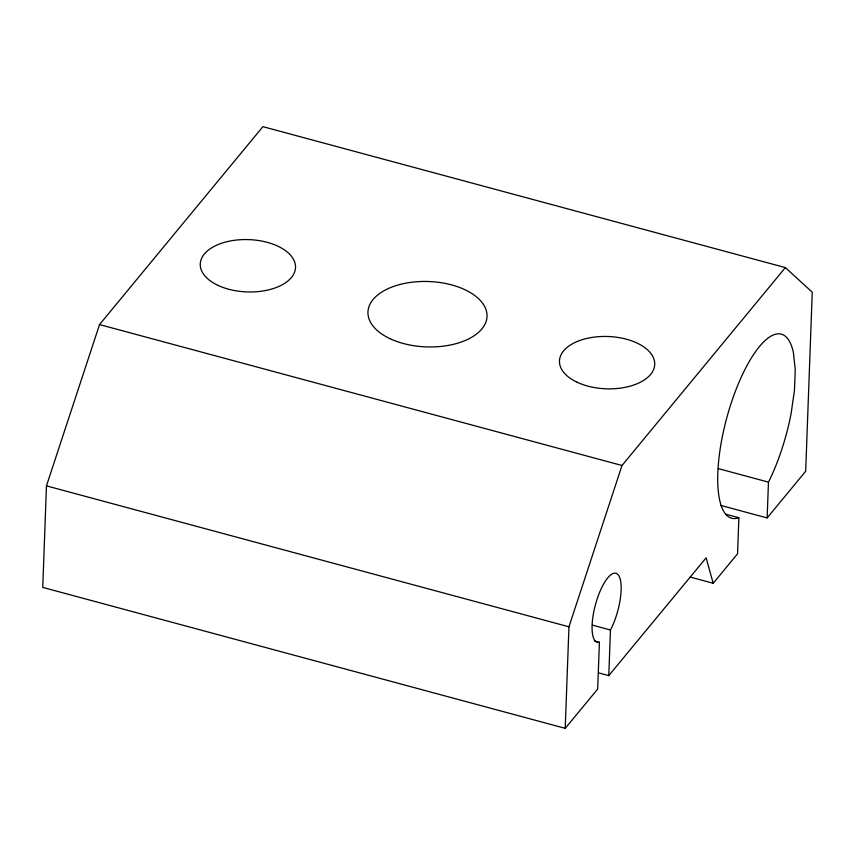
<?xml version="1.0" encoding="UTF-8"?>
<svg xmlns="http://www.w3.org/2000/svg" width="855" height="855" viewBox="0 0 855 855"><rect width="100%" height="100%" fill="white"/><g stroke="black" fill="none" stroke-linecap="round" stroke-linejoin="round"><path stroke-width="1.28" d="M720.818 505.433L767.149 517.927L805.688 471.244L812.25 292.218L785.371 267.594L262.902 126.658L99.533 324.569L46.469 485.864L42.75 587.406L565.219 728.342L597.688 689.045L599.408 642.297A35.75 11.575 -74.9 0 1 596.266 601.835A35.75 11.575 -74.9 0 1 619.17 576.356A35.75 11.575 -74.9 0 1 610.459 629.996L608.781 675.621L598.489 672.842M565.219 728.342L568.949 626.801L622.002 465.494L785.371 267.594M767.149 517.927L768.463 482.135A95.333 30.876 -74.9 0 0 791.067 413.756L794.455 390.489L795.257 369.649L793.419 352.666A95.333 30.876 -74.9 0 0 731.346 402.641A95.333 30.876 -74.9 0 0 738.87 517.745L737.544 553.794L713.198 583.281L690.038 577.029M608.781 675.621L706.112 557.834L713.198 583.281M718.275 468.604L768.463 482.135M99.533 324.569L622.002 465.494M725.991 514.272L738.87 517.745M592.44 625.144L610.459 629.996M46.469 485.864L568.949 626.801M594.257 640.908L599.408 642.297M217.94 285.356A47.666 26.174 2.1 0 0 294.954 271.035A47.666 26.174 2.1 0 0 230.775 240.886A47.666 26.174 2.1 0 0 217.94 285.356M390.051 338.698A59.583 32.714 2.1 0 0 486.313 320.807A59.583 32.714 2.1 0 0 406.104 283.112A59.583 32.714 2.1 0 0 390.051 338.698M577.136 382.249A47.666 26.174 2.1 0 0 654.15 367.928A47.666 26.174 2.1 0 0 589.982 337.778A47.666 26.174 2.1 0 0 577.136 382.249"/></g></svg>
